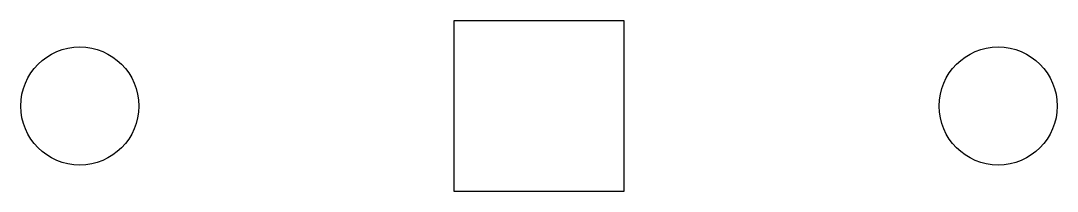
# Model space of a CAD drawing. Header units: millimetres. Extents: x 223.7 to 247.3, y -139.1 to -116.2.
# Drawn here: x 223.65 to 247.35, y -139.11 to -135.21 of the extents above.
import ezdxf

# ---------------------------------------------------------------- set-up
doc = ezdxf.new("R2010")
doc.units = ezdxf.units.MM

msp = doc.modelspace()

# ---------------------------------------------------------------- linework, layer by layer
for p, q in [((237.45, -135.21375), (233.55, -135.21375)), ((233.55, -135.21375), (233.55, -139.11375)), ((237.45, -139.11375), (237.45, -135.21375)), ((233.55, -139.11375), (237.45, -139.11375))]:
    msp.add_line(p, q)
for centre in [(225, -137.16375), (246, -137.16375)]:
    msp.add_circle(centre, 1.35)

doc.saveas('drawing.dxf')
